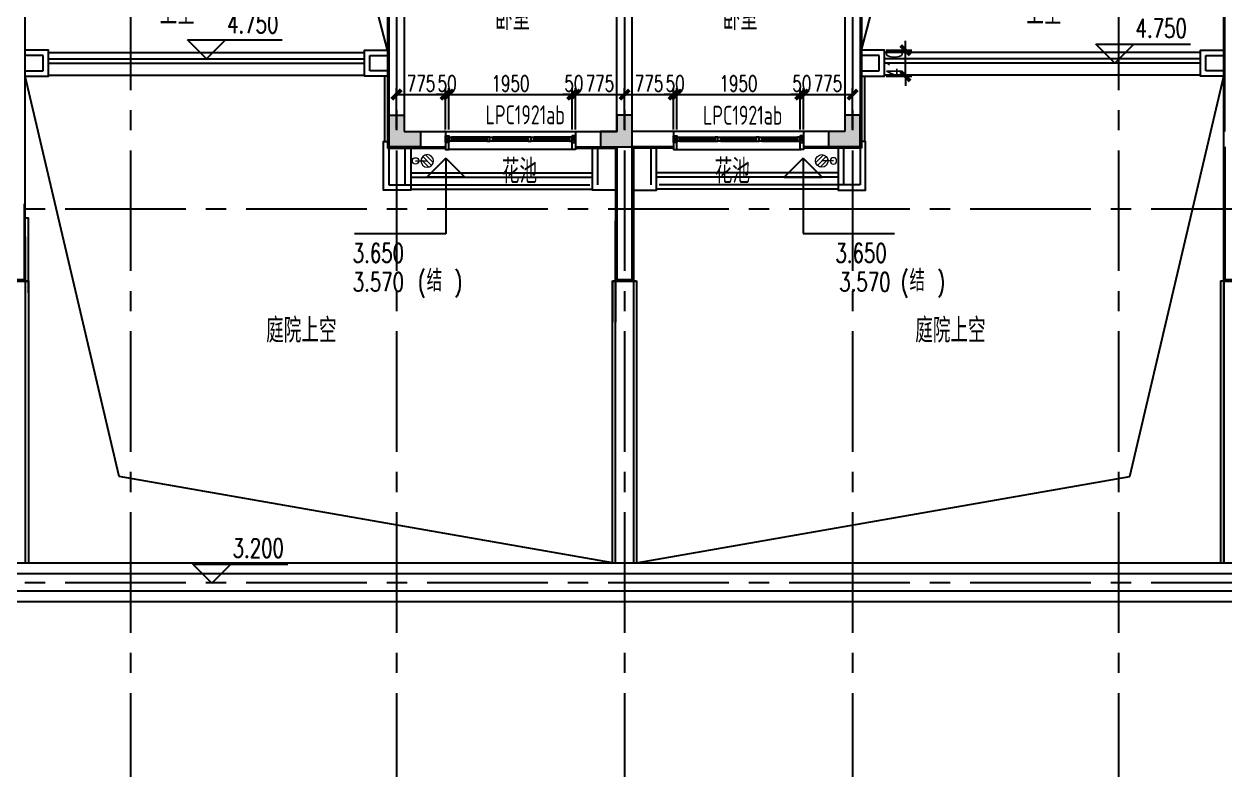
# Model space of a CAD drawing. Extents: x 296441 to 853063, y 459050 to 1117990.
# Drawn here: x 620218 to 639178, y 638295 to 650189 of the extents above; entities that cross this region are included whole.
import ezdxf

# ---------------------------------------------------------------- set-up
doc = ezdxf.new("R2010")
doc.units = 0
doc.header["$LTSCALE"] = 1000
for name, pattern in [('14-GRID$0$CENTER2', [28.575, 19.05, -3.175, 3.175, -3.175]), ('E1-FL02$0$HIDDEN2', [4.7625, 3.175, -1.5875]), ('E2-E3-FL02$0$E1-FL02$0$HIDDEN2', [4.7625, 3.175, -1.5875])]:
    doc.linetypes.add(name, pattern=pattern)
for name, color, linetype in [('0-COL-H1', 170, 'Continuous'), ('14-GRID$0$G-GRID', 9, '14-GRID$0$CENTER2'), ('14-PLAN-BS01-P$0$A-ANNO-LEVL', 3, 'Continuous'), ('14-PLAN-FL02-P$0$A-OVLK', 140, 'Continuous'), ('14-PLAN-FL02-P$0$A-WALL', 1, 'Continuous'), ('20-PLAN-FL02-P$0$A-HOLE', 211, 'Continuous'), ('20-PLAN-FL02-P$0$A-OVLK', 140, 'Continuous'), ('DIM_ELEV', 3, 'Continuous'), ('DIM_SYMB', 3, 'Continuous'), ('DZ-TEXT-FL01$0$A-ROOM-IDEN', 4, 'Continuous'), ('E-TEXT-BS01-MI-14$0$A-WIND-IDEN', 33, 'Continuous'), ('E1-FL02$0$A-ELEV-HDDN', 161, 'E1-FL02$0$HIDDEN2'), ('E1-FL02$0$A-OVLK', 140, 'Continuous'), ('E1-FL02$0$AUDIT_I_171201172723-2', 140, 'Continuous'), ('E2-E3-FL01$0$E1-FL01$0$A-ANNO-ARRW', 2, 'Continuous'), ('E2-E3-FL02$0$A-WALL', 1, 'Continuous'), ('E2-E3-FL02$0$E1-FL02$0$A-ELEV-HDDN', 161, 'E2-E3-FL02$0$E1-FL02$0$HIDDEN2'), ('E2-E3-FL02$0$E1-FL02$0$A-HOLE', 211, 'Continuous'), ('E2-E3-FL02$0$E1-FL02$0$A-HRAL', 5, 'Continuous'), ('E2-E3-FL02$0$E1-FL02$0$A-OVLK', 140, 'Continuous'), ('E2-E3-FL02$0$E1-FL02$0$A-SECT-WIND', 155, 'Continuous'), ('E2-E3-FL02$0$E1-FL02$0$A-SECT-WOOD', 17, 'Continuous'), ('E2-E3-FL02$0$E1-FL02$0$A-WALL', 1, 'Continuous'), ('E2-E3-FL02$0$E1-FL02$0$A-WALL-FNSH', 6, 'Continuous'), ('E2-E3-FL02$0$E1-FL02$0$G-XREF', 2, 'Continuous'), ('E2-E3-FL02$0$menchuangtao1$0$A-DETL-STONE', 42, 'Continuous'), ('E2-E3-FL02$0$menchuangtao1$0$A-WALL', 1, 'Continuous'), ('E2-E3-FL02$0$menchuangtao1$0$A_CUR_FRAME', 112, 'Continuous'), ('E4-FL02$0$A-OVLK', 140, 'Continuous'), ('E4-FL02$0$A-WALL-FNSH', 6, 'Continuous'), ('E_OTHER', 7, 'Continuous'), ('G1-FL02$0$A-OVLK', 140, 'Continuous'), ('PUB_TEXT', 7, 'Continuous'), ('ZT1_Dim---标注---PM、LM、DY、JD', 252, 'Continuous')]:
    doc.layers.add(name, color=color, linetype=linetype)
doc.layers.add('E1-FL02$0$P-SEWG-EQPM', color=4, linetype='Continuous', lineweight=0)
doc.layers.add('问题注释', color=6, linetype='Continuous', plot=False)
doc.styles.add('_TCH_DIM', font='SIMPLEX', dxfattribs={"bigfont": 'GBCBIG'})
doc.styles.add('E1-FL02$0$hz', font='simplex', dxfattribs={"width": 0.7, "bigfont": 'hztxt'})
doc.styles.get("Standard").update_dxf_attribs({"font": 'gbenor.shx', "bigfont": 'gbcbig.shx'})
doc.styles.add('ZT-DIMSTYLE', font='ROMANS.shx', dxfattribs={"width": 0.7, "bigfont": 'CHINESE.shx'})
doc.dimstyles.new('ZT-DIM100', dxfattribs={"dimscale": 100, "dimtxt": 2.5, "dimasz": 1.5, "dimexe": 1, "dimexo": 1, "dimgap": 0.5, "dimtad": 1, "dimdec": 0, "dimdsep": 46, "dimtxsty": 'ZT-DIMSTYLE', "dimblk": 'ARCHTICK', "dimcen": 2.5, "dimclrd": 175, "dimclre": 175, "dimclrt": 7, "dimazin": 2, "dimtfac": 1, "dimtix": 1, "dimtmove": 2, "dimatfit": 3, "dimfxl": 0, "dimarcsym": 0})

# ---------------------------------------------------------------- blocks, each defined once
blk = doc.blocks.new('22X')
at = {"layer": 'E2-E3-FL01$0$E1-FL01$0$A-ANNO-ARRW'}
blk.add_lwpolyline([(6069830, 124071, 0, 0, 0), (6069830, 123929, 80, 0, 0), (6069830, 123629, 0, 0, 0)], format="xyseb", dxfattribs=at)
blk.add_lwpolyline([(6069830, 124071), (6069830, 123629)], dxfattribs=at)
blk = doc.blocks.new('224f')
at = {"layer": '14-PLAN-BS01-P$0$A-ANNO-LEVL'}
for p, q in [((824877, 340493), (824577, 340793)), ((824577, 340793), (826073, 340793)), ((824877, 340493), (825177, 340793)), ((827612, 339365), (827312, 339665)), ((827312, 339665), (828808, 339665)), ((827612, 339365), (827912, 339665))]:
    blk.add_line(p, q, dxfattribs=at)
at = {"layer": 'DIM_ELEV'}
for p, q in [((824737, 338983), (824437, 339283)), ((824437, 339283), (825933, 339283)), ((824737, 338983), (825037, 339283)), ((823252, 337864), (822952, 338164)), ((822952, 338164), (824448, 338164)), ((823252, 337864), (823552, 338164)), ((823692, 332469), (823392, 332769)), ((823392, 332769), (824888, 332769)), ((823692, 332469), (823992, 332769)), ((821054, 331197), (820754, 331497)), ((820754, 331497), (822031, 331497)), ((821054, 331197), (821354, 331497)), ((828830, 331584), (828530, 331284)), ((828830, 331584), (829130, 331284)), ((828830, 331584), (828830, 330244)), ((829130, 331284), (828530, 331284)), ((828830, 330244), (827680, 330244)), ((823543, 327963), (823243, 328263)), ((823243, 328263), (824739, 328263)), ((823543, 327963), (823843, 328263)), ((827321, 326394), (827021, 326094)), ((827321, 326394), (827621, 326094)), ((827321, 326394), (827321, 325200)), ((827621, 326094), (827021, 326094)), ((827321, 325200), (825882, 325200))]:
    blk.add_line(p, q, dxfattribs=at)
at = {"layer": 'DIM_SYMB'}
for points in [[(821424, 333231, 0, 0, 0), (821607, 333627, 80, 0, 0), (821732, 333900, 0, 0, 0)], [(821334, 330849, 0, 0, 0), (821123, 330425, 80, 0, 0), (820989, 330156, 0, 0, 0)]]:
    blk.add_lwpolyline(points, format="xyseb", dxfattribs=at)
at = {"layer": 'E1-FL02$0$A-ELEV-HDDN'}
blk.add_lwpolyline([(820683, 327773), (820963, 327773), (820963, 328013), (820683, 328013)], dxfattribs=at)
at = {"layer": 'E1-FL02$0$A-OVLK'}
for p, q in [((829953, 324453), (829953, 323803)), ((829953, 324453), (830003, 324453)), ((829953, 324453), (830003, 324453)), ((829953, 324453), (829953, 323803)), ((830003, 324453), (830003, 323803)), ((830003, 324453), (830003, 323803))]:
    blk.add_line(p, q, dxfattribs=at)
blk.add_lwpolyline([(820683, 327688), (821048, 327688), (821048, 328098), (820683, 328098)], dxfattribs=at)
at = {"layer": 'E1-FL02$0$AUDIT_I_171201172723-2'}
blk.add_line((820933, 340103), (820683, 340103), dxfattribs=at)
for points in [[(820873, 340353), (820873, 340163), (820683, 340163)], [(820933, 340353), (820933, 340103)]]:
    blk.add_lwpolyline(points, dxfattribs=at)
at = {"layer": 'E1-FL02$0$P-SEWG-EQPM'}
blk.add_circle((820778, 340258), 50, dxfattribs=at)
at = {"layer": '0-COL-H1', "color": 130, "insert": (827933, 336871), "char_height": 385.8, "width": 522.77, "attachment_point": 1}
blk.add_mtext('上空', dxfattribs=at)
at = {"layer": 'DZ-TEXT-FL01$0$A-ROOM-IDEN'}
for s, height, p in [('主卫', 385.8, (824885, 338817)), ('上', 386, (827087, 337523)), ('下沉庭院', 385.8, (820884, 336855)), ('男更衣', 385.8, (822986, 336579)), ('女更衣', 385.8, (822986, 335100)), ('下', 386, (827531, 334681)), ('采光井上空', 385.8, (828140, 333412)), ('平屋面', 385.8, (820805, 332363)), ('主卧', 385.8, (824177, 331876)), ('卫', 386, (828462, 331791)), ('上空', 385.8, (822805, 328503)), ('卧室', 385.8, (828097, 328416)), ('花池', 385.8, (828208, 325993)), ('庭院上空', 385.8, (824485, 323479))]:
    blk.add_text(s, height=height, dxfattribs=at).set_placement(p)
at = {"layer": 'E-TEXT-BS01-MI-14$0$A-WIND-IDEN', "color": 2, "width": 0.8}
for s, p in [('LPC2617', (823750, 340384)), ('LPC0617a', (826905, 337862)), ('LPC0617a', (828767, 337862)), ('LPC2826', (823959, 329876)), ('LPC1921ab', (827949, 326928))]:
    blk.add_text(s, height=300, dxfattribs=at).set_placement(p)
for p in [(822052, 338472, 0), (822800, 336353), (822800, 334548), (822071, 332636), (822091, 329988)]:
    blk.add_text('LPC0617a', height=300, rotation=90, dxfattribs=at).set_placement(p)
at = {"layer": 'E-TEXT-BS01-MI-14$0$A-WIND-IDEN', "width": 0.8}
for s, p in [('M0821', (824127, 337343)), ('LC0909', (821102, 334436)), ('LPC0718a', (828828, 332478))]:
    blk.add_text(s, height=300, dxfattribs=at).set_placement(p)
for s, p in [('LPC0718a', (827605, 333074)), ('M0821', (827612, 331098))]:
    blk.add_text(s, height=300, rotation=90, dxfattribs=at).set_placement(p)
at = {"layer": 'PUB_TEXT', "style": '_TCH_DIM', "width": 0.705882}
for s, height, p in [('4.600', 297.5, (825210, 340960)), ('3.670', 297.5, (825003, 339843)), ('3.570', 297.5, (827706, 339770)), ('(', 298, (828736, 339770)), (')', 298, (829312, 339770)), ('3.200', 297.5, (825003, 339388)), ('(', 298, (826033, 339388)), (')', 298, (826609, 339388)), ('3.670', 297.5, (823518, 338724)), ('3.570', 297.5, (823518, 338269)), ('(', 298, (824548, 338269)), (')', 298, (825124, 338269)), ('3.700', 297.5, (823958, 333329)), ('3.570', 297.5, (824018, 332874)), ('(', 298, (824988, 332874)), (')', 298, (825374, 332874)), ('3.570', 297.5, (821161, 331602)), ('(', 298, (822131, 331602)), (')', 298, (822517, 331602)), ('3.670', 297.5, (827650, 329789)), ('3.570', 297.5, (827650, 329334)), ('(', 298, (828677, 329334)), (')', 298, (829253, 329334)), ('4.750', 297.5, (823869, 328368)), ('3.650', 297.5, (825852, 324745)), ('(', 298, (826879, 324290)), (')', 298, (827455, 324290)), ('3.570', 297.5, (825852, 324290))]:
    blk.add_text(s, height=height, dxfattribs=at).set_placement(p)
at = {"layer": 'PUB_TEXT', "style": '_TCH_DIM'}
for p in [(828876, 339770), (826173, 339388), (824688, 338269), (825128, 332874), (822271, 331602), (828817, 329334), (827019, 324290)]:
    blk.add_text('结', height=338, dxfattribs=at).set_placement(p)
at = {"layer": 'PUB_TEXT'}
for p in [(821196, 332849), (821184, 330929)]:
    blk.add_text('2%', height=300, dxfattribs=at).set_placement(p)
blk = doc.blocks.new('yyyyij')
at = {"layer": '14-PLAN-BS01-P$0$A-ANNO-LEVL'}
for p, q in [((753693, 159423), (753393, 159723)), ((753393, 159723), (754889, 159723)), ((753693, 159423), (753993, 159723)), ((750892, 158251), (750592, 158551)), ((750592, 158551), (752088, 158551)), ((750892, 158251), (751192, 158551))]:
    blk.add_line(p, q, dxfattribs=at)
at = {"layer": 'DIM_ELEV'}
for p, q in [((754573, 158003), (754273, 158303)), ((754273, 158303), (755769, 158303)), ((754573, 158003), (754873, 158303)), ((754404, 156887), (754104, 157187)), ((754104, 157187), (755600, 157187)), ((754404, 156887), (754704, 157187)), ((753866, 151321), (753566, 151621)), ((753566, 151621), (755062, 151621)), ((753866, 151321), (754166, 151621)), ((757158, 150278), (756858, 150578)), ((756858, 150578), (758135, 150578)), ((757158, 150278), (757458, 150578)), ((750206, 150514), (749906, 150214)), ((750206, 150514), (750506, 150214)), ((750206, 150514), (750206, 149174)), ((749906, 150214), (750506, 150214)), ((750206, 149174), (751356, 149174)), ((756635, 146823), (756335, 147123)), ((756335, 147123), (757831, 147123)), ((756635, 146823), (756935, 147123)), ((751715, 145325), (751415, 145025)), ((751715, 145325), (752015, 145025)), ((751715, 145325), (751715, 144131)), ((751415, 145025), (752015, 145025)), ((751715, 144131), (753153, 144131))]:
    blk.add_line(p, q, dxfattribs=at)
at = {"layer": 'DIM_SYMB'}
for points in [[(757336, 152174, 0, 0, 0), (757154, 152570, 80, 0, 0), (757029, 152843, 0, 0, 0)], [(757426, 149792, 0, 0, 0), (757724, 149349, 80, 0, 0), (757891, 149100, 0, 0, 0)]]:
    blk.add_lwpolyline(points, format="xyseb", dxfattribs=at)
at = {"layer": '0-COL-H1', "color": 130, "insert": (750726, 155829), "char_height": 385.8, "width": 522.77, "attachment_point": 1}
blk.add_mtext('上空', dxfattribs=at)
at = {"layer": 'DZ-TEXT-FL01$0$A-ROOM-IDEN'}
for s, height, p in [('主卫', 385.8, (753813, 157480)), ('上', 386, (751710, 156454)), ('下沉庭院', 385.8, (757096, 155786)), ('男更衣', 385.8, (755326, 155342)), ('女更衣', 385.8, (755326, 153871)), ('下', 386, (751288, 153611)), ('采光井上空', 385.8, (749555, 152343)), ('平屋面', 385.8, (757440, 151294)), ('卫', 386, (750335, 150721)), ('主卧', 385.8, (754348, 150807)), ('卧室', 385.8, (750441, 147347)), ('上空', 385.8, (755236, 147433)), ('花池', 385.8, (750318, 144924)), ('庭院上空', 385.8, (753483, 142410))]:
    blk.add_text(s, height=height, dxfattribs=at).set_placement(p)
at = {"layer": 'E-TEXT-BS01-MI-14$0$A-WIND-IDEN', "color": 2, "width": 0.8}
for s, p in [('LPC2617', (754271, 159290)), ('LPC0617a', (749175, 156840)), ('LPC0617a', (751145, 156821)), ('LPC2826', (753977, 148789)), ('LPC1921ab', (750133, 145852))]:
    blk.add_text(s, height=300, dxfattribs=at).set_placement(p)
for p in [(757194, 157697, 0), (756554, 155212), (756554, 153504), (756505, 151523), (756525, 149053)]:
    blk.add_text('LPC0617a', height=300, rotation=90, dxfattribs=at).set_placement(p)
at = {"layer": 'E-TEXT-BS01-MI-14$0$A-WIND-IDEN', "width": 0.8}
for s, p in [('M0821', (754194, 156175)), ('LC0909', (757181, 153377)), ('LPC0718a', (749247, 151403))]:
    blk.add_text(s, height=300, dxfattribs=at).set_placement(p)
for s, p in [('LPC0718a', (751795, 151900)), ('M0821', (751808, 150011))]:
    blk.add_text(s, height=300, rotation=90, dxfattribs=at).set_placement(p)
at = {"layer": 'PUB_TEXT', "style": '_TCH_DIM', "width": 0.705882}
for s, height, p in [('4.600', 297.5, (754127, 159828)), ('3.670', 297.5, (754839, 158863)), ('3.570', 297.5, (751326, 158656)), ('(', 298, (752356, 158656)), (')', 298, (752932, 158656)), ('3.200', 297.5, (754839, 158408)), ('(', 298, (755869, 158408)), (')', 298, (756445, 158408)), ('3.670', 297.5, (754670, 157747)), ('3.570', 297.5, (754670, 157292)), ('(', 298, (755700, 157292)), (')', 298, (756275, 157292)), ('3.700', 297.5, (754132, 152181)), ('(', 298, (755162, 151726)), (')', 298, (755548, 151726)), ('3.570', 297.5, (754192, 151726)), ('3.570', 297.5, (757265, 150683)), ('(', 298, (758235, 150683)), (')', 298, (758621, 150683)), ('3.670', 297.5, (750426, 148719)), ('3.570', 297.5, (750486, 148264)), ('(', 298, (751456, 148264)), (')', 298, (752031, 148264)), ('4.750', 297.5, (756961, 147228)), ('3.650', 297.5, (752223, 143676)), ('(', 298, (753253, 143221)), (')', 298, (753829, 143221)), ('3.570', 297.5, (752283, 143221))]:
    blk.add_text(s, height=height, dxfattribs=at).set_placement(p)
at = {"layer": 'PUB_TEXT', "style": '_TCH_DIM'}
for p in [(752496, 158656), (756009, 158408), (755840, 157292), (755302, 151726), (758375, 150683), (751596, 148264), (753393, 143221)]:
    blk.add_text('结', height=338, dxfattribs=at).set_placement(p)
at = {"layer": 'PUB_TEXT'}
for p in [(757183, 151793), (757186, 149866)]:
    blk.add_text('2%', height=300, dxfattribs=at).set_placement(p)
blk = doc.blocks.new('G1二层')
at = {"layer": '14-PLAN-FL02-P$0$A-OVLK'}
for p, q in [((757098, 322895), (756718, 322895)), ((757048, 322895), (757048, 322535)), ((757098, 322895), (757098, 322535))]:
    blk.add_line(p, q, dxfattribs=at)
at = {"layer": '14-PLAN-FL02-P$0$A-WALL'}
blk.add_lwpolyline([(757028, 324115), (757028, 322915), (756788, 322915), (756788, 323915)], dxfattribs=at)
at = {"layer": 'E4-FL02$0$A-OVLK'}
for p, q in [((757048, 322895), (757098, 322895)), ((757048, 322895), (757048, 322245)), ((757098, 322895), (757098, 322245))]:
    blk.add_line(p, q, dxfattribs=at)
at = {"layer": 'E4-FL02$0$A-WALL-FNSH'}
for p, q in [((757048, 322895), (757048, 332495)), ((756768, 322895), (757048, 322895))]:
    blk.add_line(p, q, dxfattribs=at)
at = {"layer": 'G1-FL02$0$A-OVLK'}
for p in [(757048, 323895), (757098, 322709)]:
    blk.add_line(p, (757098, 323895), dxfattribs=at)
blk = doc.blocks.new('E2-E3-FL02$0$menchuangtao1')
at = {"layer": 'E2-E3-FL02$0$menchuangtao1$0$A-DETL-STONE'}
blk.add_lwpolyline([(-10, -52), (-10, -159, -0.471625), (-15, -162, -0.528396), (-19, -165, 0.241692), (-51, -165, -0.528396), (-55, -162, -0.471625), (-60, -159), (-60, -52)], format="xyb", close=True, dxfattribs=at)
at = {"layer": 'E2-E3-FL02$0$menchuangtao1$0$A-WALL'}
for p, q in [((-10, 120), (-10, -120)), ((-10, 120), (10, 120)), ((-10, -120), (10, -120))]:
    blk.add_line(p, q, dxfattribs=at)
at = {"layer": 'E2-E3-FL02$0$menchuangtao1$0$A_CUR_FRAME'}
for p, q in [((-60, -52), (-10, 52)), ((-60, 52), (-10, -52))]:
    blk.add_line(p, q, dxfattribs=at)
blk.add_lwpolyline([(-10, -52), (-10, 52), (-60, 52), (-60, -52)], close=True, dxfattribs=at)
blk = doc.blocks.new('*U155')
at = {"layer": 'E2-E3-FL02$0$E1-FL02$0$A-SECT-WIND'}
for p, q in [((45, 32.5), (605, 32.5)), ((60, 15), (590, 15)), ((45, -32.5), (605, -32.5)), ((60, -15), (590, -15))]:
    blk.add_line(p, q, dxfattribs=at)
at = {"layer": 'E2-E3-FL02$0$E1-FL02$0$A-SECT-WOOD'}
for points in [[(0, 32.5), (45, 32.5), (45, -32.5), (0, -32.5)], [(60, 15), (60, -15), (45, -15), (45, 15)], [(590, 15), (590, -15), (605, -15), (605, 15)], [(650, 32.5), (605, 32.5), (605, -32.5), (650, -32.5)]]:
    blk.add_lwpolyline(points, close=True, dxfattribs=at)
blk = doc.blocks.new('E1-FL02$0$$PS001_0')
for p, q in [((-0.485, -0.123), (0.123, 0.485)), ((-0.354, -0.354), (0.354, 0.354)), ((-0.118, -0.486), (0.486, 0.118))]:
    blk.add_line(p, q)
blk.add_circle((0, 0), 0.5)
at = {"style": 'E1-FL02$0$hz', "width": 0.7, "flags": 1}
for tag, p in [('UNIT', (0, 0)), ('SPEC', (0, -0.002)), ('WHAT', (0, -0.003))]:
    blk.add_attdef(tag, p, '', height=0.001, dxfattribs=at)
blk = doc.blocks.new('FF12')
at = {"layer": 'E1-FL02$0$P-SEWG-EQPM'}
blk.add_line((670145, 94883), (670331, 94883), dxfattribs=at)
blk.add_circle((670147, 94883), 50, dxfattribs=at)
at = {"layer": 'E2-E3-FL02$0$A-WALL'}
for p, q in [((672671, 95345), (673326, 95345)), ((672671, 95105), (673326, 95105))]:
    blk.add_line(p, q, dxfattribs=at)
at = {"layer": 'E2-E3-FL02$0$E1-FL02$0$A-ELEV-HDDN'}
for p, q in [((669986, 94505), (669986, 95085)), ((673026, 94505), (673026, 95085))]:
    blk.add_line(p, q, dxfattribs=at)
for points in [[(663986, 96305), (664266, 96305), (664266, 96545), (663986, 96545)], [(669726, 96305), (669426, 96305), (669426, 96545), (669706, 96545)], [(669726, 95105), (669726, 94505), (673326, 94505)]]:
    blk.add_lwpolyline(points, dxfattribs=at)
at = {"layer": 'E2-E3-FL02$0$E1-FL02$0$A-HOLE'}
blk.add_lwpolyline([(669706, 96630), (669406, 97787), (663986, 98105)], dxfattribs=at)
at = {"layer": 'E2-E3-FL02$0$E1-FL02$0$A-HRAL'}
for p, q in [((664351, 96495), (669341, 96495)), ((664351, 96425), (669341, 96425)), ((670071, 94695), (672941, 94695)), ((670071, 94625), (672941, 94625))]:
    blk.add_line(p, q, dxfattribs=at)
at = {"layer": 'E2-E3-FL02$0$E1-FL02$0$A-OVLK'}
for p, q in [((664351, 96596), (669341, 96596)), ((664351, 96235), (669341, 96235)), ((669656, 96220), (669656, 95190)), ((670611, 95345), (672681, 95345)), ((672629, 95060), (670663, 95060)), ((673256, 92985), (673306, 92985)), ((673256, 92985), (673256, 92335)), ((673306, 92985), (673256, 92985)), ((673256, 92985), (673256, 92335)), ((673306, 92985), (673306, 92335)), ((673306, 92985), (673306, 92335)), ((673586, 92985), (673636, 92985)), ((673586, 92985), (673586, 92335)), ((673636, 92985), (673636, 92335))]:
    blk.add_line(p, q, dxfattribs=at)
for points in [[(663986, 96220), (664351, 96220), (664351, 96630), (663986, 96630)], [(669706, 96220), (669341, 96220), (669341, 96630), (669706, 96630)], [(670071, 95085), (670071, 94420), (669641, 94420), (669641, 95190), (669706, 95190)], [(673306, 94420), (672941, 94420), (672941, 95085)], [(670071, 94435), (672941, 94435)]]:
    blk.add_lwpolyline(points, dxfattribs=at)
at = {"layer": 'E2-E3-FL02$0$E1-FL02$0$A-WALL'}
for p, q in [((673326, 95345), (673326, 99305)), ((673566, 95345), (673566, 99305)), ((669966, 98345), (669966, 95345)), ((669726, 98105), (669726, 95105)), ((669966, 95345), (670611, 95345)), ((672681, 95345), (673326, 95345)), ((669726, 95105), (670611, 95105)), ((672681, 95105), (673326, 95105))]:
    blk.add_line(p, q, dxfattribs=at)
for points in [[(673326, 95105), (673326, 93005), (673566, 93005), (673566, 95105)], [(673566, 95105), (673566, 93005), (673326, 93005), (673326, 95105)]]:
    blk.add_lwpolyline(points, dxfattribs=at)
at = {"layer": 'E2-E3-FL02$0$E1-FL02$0$A-WALL-FNSH'}
for p, q in [((669706, 98085), (669706, 95085)), ((669706, 95085), (670621, 95085)), ((672671, 95085), (673306, 95085)), ((673306, 95085), (673306, 94125)), ((673306, 94885), (673306, 92985)), ((673306, 94885), (673306, 92985)), ((673306, 92985), (673586, 92985)), ((673586, 92985), (673306, 92985))]:
    blk.add_line(p, q, dxfattribs=at)
at = {"layer": 'E1-FL02$0$P-SEWG-EQPM', "xscale": -200, "yscale": 200, "zscale": 200}
blk.add_blockref('E1-FL02$0$$PS001_0', (670331, 94883), dxfattribs=at)
at = {"layer": 'E2-E3-FL02$0$E1-FL02$0$G-XREF', "extrusion": (0, 0, -1), "zscale": -1}
for name, p in [('E2-E3-FL02$0$menchuangtao1', (-670611, 95225)), ('*U155', (-671321, 95225)), ('*U155', (-671971, 95225)), ('*U155', (-672621, 95225))]:
    blk.add_blockref(name, p, dxfattribs=at)
at = {"layer": 'E2-E3-FL02$0$E1-FL02$0$G-XREF'}
blk.add_blockref('E2-E3-FL02$0$menchuangtao1', (672681, 95225), dxfattribs=at)
blk = doc.blocks.new('_ArchTick')
at = {"color": 0, "linetype": 'ByBlock', "const_width": 0.4}
blk.add_lwpolyline([(-0.5, -0.5), (0.5, 0.5)], dxfattribs=at)
blk = doc.blocks.new('*D1019')
at = {"layer": 'Defpoints', "color": 0, "ltscale": 1000, "transparency": 16777216}
for p in [(633298, 649074), (632523, 648422), (633298, 648422)]:
    blk.add_point(p, dxfattribs=at)
at = {"layer": 'ZT1_Dim---标注---PM、LM、DY、JD', "color": 175, "linetype": 'ByBlock', "lineweight": -2, "ltscale": 1000, "transparency": 16777216}
for p, q in [((632523, 648522), (632523, 649174)), ((632523, 649074), (633298, 649074)), ((633298, 648522), (633298, 649174))]:
    blk.add_line(p, q, dxfattribs=at)
at = {"layer": 'ZT1_Dim---标注---PM、LM、DY、JD', "color": 175, "lineweight": -2, "ltscale": 1000, "transparency": 16777216, "xscale": 150, "yscale": 150, "zscale": 150, "rotation": 180}
blk.add_blockref('_ArchTick', (632523, 649074), dxfattribs=at)
at = {"layer": 'ZT1_Dim---标注---PM、LM、DY、JD', "color": 175, "lineweight": -2, "ltscale": 1000, "transparency": 16777216, "xscale": 150, "yscale": 150, "zscale": 150}
blk.add_blockref('_ArchTick', (633298, 649074), dxfattribs=at)
at = {"layer": 'ZT1_Dim---标注---PM、LM、DY、JD', "color": 7, "ltscale": 1000, "transparency": 16777216, "insert": (632911, 649249), "char_height": 250, "attachment_point": 5, "style": 'ZT-DIMSTYLE'}
blk.add_mtext('775', dxfattribs=at)
blk = doc.blocks.new('*D1020')
at = {"layer": 'Defpoints', "color": 0, "ltscale": 1000, "transparency": 16777216}
for p in [(632523, 649074), (632473, 648422), (632523, 648422)]:
    blk.add_point(p, dxfattribs=at)
at = {"layer": 'ZT1_Dim---标注---PM、LM、DY、JD', "color": 175, "linetype": 'ByBlock', "lineweight": -2, "ltscale": 1000, "transparency": 16777216}
for p, q in [((632473, 649074), (632323, 649074)), ((632473, 648522), (632473, 649174)), ((632473, 649074), (632523, 649074)), ((632523, 648522), (632523, 649174)), ((632523, 649074), (632673, 649074))]:
    blk.add_line(p, q, dxfattribs=at)
at = {"layer": 'ZT1_Dim---标注---PM、LM、DY、JD', "color": 175, "lineweight": -2, "ltscale": 1000, "transparency": 16777216, "xscale": 150, "yscale": 150, "zscale": 150}
blk.add_blockref('_ArchTick', (632473, 649074), dxfattribs=at)
at = {"layer": 'ZT1_Dim---标注---PM、LM、DY、JD', "color": 175, "lineweight": -2, "ltscale": 1000, "transparency": 16777216, "xscale": 150, "yscale": 150, "zscale": 150, "rotation": 180}
blk.add_blockref('_ArchTick', (632523, 649074), dxfattribs=at)
at = {"layer": 'ZT1_Dim---标注---PM、LM、DY、JD', "color": 7, "ltscale": 1000, "transparency": 16777216, "insert": (632498, 649249), "char_height": 250, "attachment_point": 5, "style": 'ZT-DIMSTYLE'}
blk.add_mtext('50', dxfattribs=at)
blk = doc.blocks.new('*D1021')
at = {"layer": 'Defpoints', "color": 0, "ltscale": 1000, "transparency": 16777216}
for p in [(632473, 649074), (630523, 648422), (632473, 648422)]:
    blk.add_point(p, dxfattribs=at)
at = {"layer": 'ZT1_Dim---标注---PM、LM、DY、JD', "color": 175, "linetype": 'ByBlock', "lineweight": -2, "ltscale": 1000, "transparency": 16777216}
for p, q in [((630523, 648522), (630523, 649174)), ((630523, 649074), (632473, 649074)), ((632473, 648522), (632473, 649174))]:
    blk.add_line(p, q, dxfattribs=at)
at = {"layer": 'ZT1_Dim---标注---PM、LM、DY、JD', "color": 175, "lineweight": -2, "ltscale": 1000, "transparency": 16777216, "xscale": 150, "yscale": 150, "zscale": 150, "rotation": 180}
blk.add_blockref('_ArchTick', (630523, 649074), dxfattribs=at)
at = {"layer": 'ZT1_Dim---标注---PM、LM、DY、JD', "color": 175, "lineweight": -2, "ltscale": 1000, "transparency": 16777216, "xscale": 150, "yscale": 150, "zscale": 150}
blk.add_blockref('_ArchTick', (632473, 649074), dxfattribs=at)
at = {"layer": 'ZT1_Dim---标注---PM、LM、DY、JD', "color": 7, "ltscale": 1000, "transparency": 16777216, "insert": (631498, 649249), "char_height": 250, "attachment_point": 5, "style": 'ZT-DIMSTYLE'}
blk.add_mtext('1950', dxfattribs=at)
blk = doc.blocks.new('*D1022')
at = {"layer": 'Defpoints', "color": 0, "ltscale": 1000, "transparency": 16777216}
for p in [(630523, 649074), (630473, 648422), (630523, 648422)]:
    blk.add_point(p, dxfattribs=at)
at = {"layer": 'ZT1_Dim---标注---PM、LM、DY、JD', "color": 175, "linetype": 'ByBlock', "lineweight": -2, "ltscale": 1000, "transparency": 16777216}
for p, q in [((630473, 649074), (630323, 649074)), ((630473, 648522), (630473, 649174)), ((630473, 649074), (630523, 649074)), ((630523, 648522), (630523, 649174)), ((630523, 649074), (630673, 649074))]:
    blk.add_line(p, q, dxfattribs=at)
at = {"layer": 'ZT1_Dim---标注---PM、LM、DY、JD', "color": 175, "lineweight": -2, "ltscale": 1000, "transparency": 16777216, "xscale": 150, "yscale": 150, "zscale": 150}
blk.add_blockref('_ArchTick', (630473, 649074), dxfattribs=at)
at = {"layer": 'ZT1_Dim---标注---PM、LM、DY、JD', "color": 175, "lineweight": -2, "ltscale": 1000, "transparency": 16777216, "xscale": 150, "yscale": 150, "zscale": 150, "rotation": 180}
blk.add_blockref('_ArchTick', (630523, 649074), dxfattribs=at)
at = {"layer": 'ZT1_Dim---标注---PM、LM、DY、JD', "color": 7, "ltscale": 1000, "transparency": 16777216, "insert": (630498, 649249), "char_height": 250, "attachment_point": 5, "style": 'ZT-DIMSTYLE'}
blk.add_mtext('50', dxfattribs=at)
blk = doc.blocks.new('*D1023')
at = {"layer": 'Defpoints', "color": 0, "ltscale": 1000, "transparency": 16777216}
for p in [(630473, 649074), (629698, 648422), (630473, 648422)]:
    blk.add_point(p, dxfattribs=at)
at = {"layer": 'ZT1_Dim---标注---PM、LM、DY、JD', "color": 175, "linetype": 'ByBlock', "lineweight": -2, "ltscale": 1000, "transparency": 16777216}
for p, q in [((629698, 648522), (629698, 649174)), ((629698, 649074), (630473, 649074)), ((630473, 648522), (630473, 649174))]:
    blk.add_line(p, q, dxfattribs=at)
at = {"layer": 'ZT1_Dim---标注---PM、LM、DY、JD', "color": 175, "lineweight": -2, "ltscale": 1000, "transparency": 16777216, "xscale": 150, "yscale": 150, "zscale": 150, "rotation": 180}
blk.add_blockref('_ArchTick', (629698, 649074), dxfattribs=at)
at = {"layer": 'ZT1_Dim---标注---PM、LM、DY、JD', "color": 175, "lineweight": -2, "ltscale": 1000, "transparency": 16777216, "xscale": 150, "yscale": 150, "zscale": 150}
blk.add_blockref('_ArchTick', (630473, 649074), dxfattribs=at)
at = {"layer": 'ZT1_Dim---标注---PM、LM、DY、JD', "color": 7, "ltscale": 1000, "transparency": 16777216, "insert": (630086, 649249), "char_height": 250, "attachment_point": 5, "style": 'ZT-DIMSTYLE'}
blk.add_mtext('775', dxfattribs=at)
blk = doc.blocks.new('*D1024')
at = {"layer": 'Defpoints', "color": 0, "ltscale": 1000, "transparency": 16777216}
for p in [(629698, 649074), (628923, 648422), (629698, 648422)]:
    blk.add_point(p, dxfattribs=at)
at = {"layer": 'ZT1_Dim---标注---PM、LM、DY、JD', "color": 175, "linetype": 'ByBlock', "lineweight": -2, "ltscale": 1000, "transparency": 16777216}
for p, q in [((628923, 648522), (628923, 649174)), ((628923, 649074), (629698, 649074)), ((629698, 648522), (629698, 649174))]:
    blk.add_line(p, q, dxfattribs=at)
at = {"layer": 'ZT1_Dim---标注---PM、LM、DY、JD', "color": 175, "lineweight": -2, "ltscale": 1000, "transparency": 16777216, "xscale": 150, "yscale": 150, "zscale": 150, "rotation": 180}
blk.add_blockref('_ArchTick', (628923, 649074), dxfattribs=at)
at = {"layer": 'ZT1_Dim---标注---PM、LM、DY、JD', "color": 175, "lineweight": -2, "ltscale": 1000, "transparency": 16777216, "xscale": 150, "yscale": 150, "zscale": 150}
blk.add_blockref('_ArchTick', (629698, 649074), dxfattribs=at)
at = {"layer": 'ZT1_Dim---标注---PM、LM、DY、JD', "color": 7, "ltscale": 1000, "transparency": 16777216, "insert": (629311, 649249), "char_height": 250, "attachment_point": 5, "style": 'ZT-DIMSTYLE'}
blk.add_mtext('775', dxfattribs=at)
blk = doc.blocks.new('*D1025')
at = {"layer": 'Defpoints', "color": 0, "ltscale": 1000, "transparency": 16777216}
for p in [(628923, 649074), (628873, 648422), (628923, 648422)]:
    blk.add_point(p, dxfattribs=at)
at = {"layer": 'ZT1_Dim---标注---PM、LM、DY、JD', "color": 175, "linetype": 'ByBlock', "lineweight": -2, "ltscale": 1000, "transparency": 16777216}
for p, q in [((628873, 649074), (628723, 649074)), ((628873, 648522), (628873, 649174)), ((628873, 649074), (628923, 649074)), ((628923, 648522), (628923, 649174)), ((628923, 649074), (629073, 649074))]:
    blk.add_line(p, q, dxfattribs=at)
at = {"layer": 'ZT1_Dim---标注---PM、LM、DY、JD', "color": 175, "lineweight": -2, "ltscale": 1000, "transparency": 16777216, "xscale": 150, "yscale": 150, "zscale": 150}
blk.add_blockref('_ArchTick', (628873, 649074), dxfattribs=at)
at = {"layer": 'ZT1_Dim---标注---PM、LM、DY、JD', "color": 175, "lineweight": -2, "ltscale": 1000, "transparency": 16777216, "xscale": 150, "yscale": 150, "zscale": 150, "rotation": 180}
blk.add_blockref('_ArchTick', (628923, 649074), dxfattribs=at)
at = {"layer": 'ZT1_Dim---标注---PM、LM、DY、JD', "color": 7, "ltscale": 1000, "transparency": 16777216, "insert": (628898, 649249), "char_height": 250, "attachment_point": 5, "style": 'ZT-DIMSTYLE'}
blk.add_mtext('50', dxfattribs=at)
blk = doc.blocks.new('*D1026')
at = {"layer": 'Defpoints', "color": 0, "ltscale": 1000, "transparency": 16777216}
for p in [(628873, 649074), (626923, 648422), (628873, 648422)]:
    blk.add_point(p, dxfattribs=at)
at = {"layer": 'ZT1_Dim---标注---PM、LM、DY、JD', "color": 175, "linetype": 'ByBlock', "lineweight": -2, "ltscale": 1000, "transparency": 16777216}
for p, q in [((626923, 648522), (626923, 649174)), ((626923, 649074), (628873, 649074)), ((628873, 648522), (628873, 649174))]:
    blk.add_line(p, q, dxfattribs=at)
at = {"layer": 'ZT1_Dim---标注---PM、LM、DY、JD', "color": 175, "lineweight": -2, "ltscale": 1000, "transparency": 16777216, "xscale": 150, "yscale": 150, "zscale": 150, "rotation": 180}
blk.add_blockref('_ArchTick', (626923, 649074), dxfattribs=at)
at = {"layer": 'ZT1_Dim---标注---PM、LM、DY、JD', "color": 175, "lineweight": -2, "ltscale": 1000, "transparency": 16777216, "xscale": 150, "yscale": 150, "zscale": 150}
blk.add_blockref('_ArchTick', (628873, 649074), dxfattribs=at)
at = {"layer": 'ZT1_Dim---标注---PM、LM、DY、JD', "color": 7, "ltscale": 1000, "transparency": 16777216, "insert": (627898, 649249), "char_height": 250, "attachment_point": 5, "style": 'ZT-DIMSTYLE'}
blk.add_mtext('1950', dxfattribs=at)
blk = doc.blocks.new('*D1027')
at = {"layer": 'Defpoints', "color": 0, "ltscale": 1000, "transparency": 16777216}
for p in [(626923, 649074), (626873, 648422), (626923, 648422)]:
    blk.add_point(p, dxfattribs=at)
at = {"layer": 'ZT1_Dim---标注---PM、LM、DY、JD', "color": 175, "linetype": 'ByBlock', "lineweight": -2, "ltscale": 1000, "transparency": 16777216}
for p, q in [((626873, 649074), (626723, 649074)), ((626873, 648522), (626873, 649174)), ((626873, 649074), (626923, 649074)), ((626923, 648522), (626923, 649174)), ((626923, 649074), (627073, 649074))]:
    blk.add_line(p, q, dxfattribs=at)
at = {"layer": 'ZT1_Dim---标注---PM、LM、DY、JD', "color": 175, "lineweight": -2, "ltscale": 1000, "transparency": 16777216, "xscale": 150, "yscale": 150, "zscale": 150}
blk.add_blockref('_ArchTick', (626873, 649074), dxfattribs=at)
at = {"layer": 'ZT1_Dim---标注---PM、LM、DY、JD', "color": 175, "lineweight": -2, "ltscale": 1000, "transparency": 16777216, "xscale": 150, "yscale": 150, "zscale": 150, "rotation": 180}
blk.add_blockref('_ArchTick', (626923, 649074), dxfattribs=at)
at = {"layer": 'ZT1_Dim---标注---PM、LM、DY、JD', "color": 7, "ltscale": 1000, "transparency": 16777216, "insert": (626898, 649249), "char_height": 250, "attachment_point": 5, "style": 'ZT-DIMSTYLE'}
blk.add_mtext('50', dxfattribs=at)
blk = doc.blocks.new('*D1066')
at = {"layer": 'Defpoints', "color": 0, "ltscale": 1000, "transparency": 16777216}
for p in [(626873, 649074), (626098, 648422), (626873, 648422)]:
    blk.add_point(p, dxfattribs=at)
at = {"layer": 'ZT1_Dim---标注---PM、LM、DY、JD', "color": 175, "linetype": 'ByBlock', "lineweight": -2, "ltscale": 1000, "transparency": 16777216}
for p, q in [((626098, 648522), (626098, 649174)), ((626098, 649074), (626873, 649074)), ((626873, 648522), (626873, 649174))]:
    blk.add_line(p, q, dxfattribs=at)
at = {"layer": 'ZT1_Dim---标注---PM、LM、DY、JD', "color": 175, "lineweight": -2, "ltscale": 1000, "transparency": 16777216, "xscale": 150, "yscale": 150, "zscale": 150, "rotation": 180}
blk.add_blockref('_ArchTick', (626098, 649074), dxfattribs=at)
at = {"layer": 'ZT1_Dim---标注---PM、LM、DY、JD', "color": 175, "lineweight": -2, "ltscale": 1000, "transparency": 16777216, "xscale": 150, "yscale": 150, "zscale": 150}
blk.add_blockref('_ArchTick', (626873, 649074), dxfattribs=at)
at = {"layer": 'ZT1_Dim---标注---PM、LM、DY、JD', "color": 7, "ltscale": 1000, "transparency": 16777216, "insert": (626486, 649249), "char_height": 250, "attachment_point": 5, "style": 'ZT-DIMSTYLE'}
blk.add_mtext('775', dxfattribs=at)
blk = doc.blocks.new('*D1646')
at = {"layer": 'Defpoints', "color": 0, "ltscale": 1000, "transparency": 16777216}
for p in [(633731, 649774), (634133, 649774), (633731, 649364)]:
    blk.add_point(p, dxfattribs=at)
at = {"layer": 'ZT1_Dim---标注---PM、LM、DY、JD', "color": 175, "linetype": 'ByBlock', "lineweight": -2, "ltscale": 1000, "transparency": 16777216}
for p, q in [((633831, 649774), (634233, 649774)), ((634133, 649774), (634133, 649924)), ((634133, 649364), (634133, 649774)), ((633831, 649364), (634233, 649364)), ((634133, 649364), (634133, 649214))]:
    blk.add_line(p, q, dxfattribs=at)
at = {"layer": 'ZT1_Dim---标注---PM、LM、DY、JD', "color": 175, "lineweight": -2, "ltscale": 1000, "transparency": 16777216, "xscale": 150, "yscale": 150, "zscale": 150}
for p, rotation in [((634133, 649774), 270), ((634133, 649364), 90)]:
    blk.add_blockref('_ArchTick', p, dxfattribs=dict(at, rotation=rotation))
at = {"layer": 'ZT1_Dim---标注---PM、LM、DY、JD', "color": 7, "ltscale": 1000, "transparency": 16777216, "insert": (633958, 649569), "char_height": 250, "attachment_point": 5, "rotation": 90, "style": 'ZT-DIMSTYLE'}
blk.add_mtext('410', dxfattribs=at)

msp = doc.modelspace()

# ---------------------------------------------------------------- linework, layer by layer
at = {"layer": '0-COL-H1'}
for p, q in [((625978.5, 648249.5), (625978.5, 648749.5)), ((625978.5, 648749.5), (626218.5, 648749.5)), ((626218.5, 648749.5), (626218.5, 648489.5)), ((633178.5, 648749.5), (633178.5, 648489.5)), ((633418.5, 648749.5), (633178.5, 648749.5)), ((633418.5, 648249.5), (633418.5, 648749.5)), ((626218.5, 648489.5), (626478.5, 648489.5)), ((626478.5, 648489.5), (626478.5, 648249.5)), ((633178.5, 648489.5), (632918.5, 648489.5)), ((632918.5, 648489.5), (632918.5, 648249.5)), ((626478.5, 648249.5), (625978.5, 648249.5)), ((632918.5, 648249.5), (633418.5, 648249.5))]:
    msp.add_line(p, q, dxfattribs=at)
msp.add_lwpolyline([(629578.5, 648749.5), (629578.5, 648489.5), (629318.5, 648489.5), (629318.5, 648249.5), (629818.5, 648249.5), (629818.5, 648749.5)], close=True, dxfattribs=at)
at = {"layer": '0-COL-H1', "color": 254}
for points in [[(626218.5, 648749.5), (625978.5, 648749.5), (626218.5, 648489.5), (625978.5, 648249.5)], [(629578.5, 648749.5), (629818.5, 648749.5), (629578.5, 648489.5), (629818.5, 648249.5)], [(633178.5, 648749.5), (633418.5, 648749.5), (633178.5, 648489.5), (633418.5, 648249.5)], [(626218.5, 648489.5), (625978.5, 648249.5), (626478.5, 648489.5), (626478.5, 648249.5)], [(629578.5, 648489.5), (629818.5, 648249.5), (629318.5, 648489.5), (629318.5, 648249.5)], [(633178.5, 648489.5), (633418.5, 648249.5), (632918.5, 648489.5), (632918.5, 648249.5)]]:
    msp.add_solid(points, dxfattribs=at)
at = {"layer": '14-GRID$0$G-GRID', "color": 8, "ltscale": 0.1}
for p, q in [((621898.5, 671053.2), (621898.5, 638294.8)), ((626098.5, 671053.2), (626098.5, 638294.8)), ((629698.5, 671053.2), (629698.5, 638294.8)), ((633298.5, 671053.2), (633298.5, 638294.8)), ((637498.5, 671053.2), (637498.5, 638294.8)), ((595151, 647269.5), (674432.5, 647269.5)), ((595151, 641369.5), (674432.5, 641369.5))]:
    msp.add_line(p, q, dxfattribs=at)
at = {"layer": '20-PLAN-FL02-P$0$A-HOLE'}
for p, q in [((621721.7, 643040), (620238.5, 649364.4)), ((637675.3, 643040), (639158.5, 649364.4)), ((629508.5, 641679.5), (621721.7, 643040)), ((629888.5, 641679.5), (637675.3, 643040))]:
    msp.add_line(p, q, dxfattribs=at)
at = {"layer": '20-PLAN-FL02-P$0$A-OVLK'}
for p, q in [((629558.5, 641679.5), (629558.5, 647079.5)), ((629838.5, 647079.5), (629838.5, 641679.5)), ((620238.5, 646829.5), (620238.5, 641679.5)), ((620288.5, 646129.5), (620288.5, 641679.5)), ((629508.5, 641679.5), (629508.5, 646129.5)), ((629888.5, 646129.5), (629888.5, 641679.5)), ((597740.7, 641679.5), (669709.3, 641679.5)), ((597680.8, 641509.5), (669709.3, 641509.5)), ((669709.3, 641229.5), (597582.1, 641229.5)), ((669709.3, 641059.5), (597522.2, 641059.5))]:
    msp.add_line(p, q, dxfattribs=at)
at = {"layer": 'DIM_ELEV'}
for p, q in [((623185.9, 641356.3), (622885.9, 641656.3)), ((622885.9, 641656.3), (624381.9, 641656.3)), ((623185.9, 641356.3), (623485.9, 641656.3))]:
    msp.add_line(p, q, dxfattribs=at)
at = {"layer": 'E1-FL02$0$A-OVLK'}
for p, q in [((639108.5, 646129.5), (639108.5, 641679.5)), ((639158.5, 646129.5), (639158.5, 641679.5))]:
    msp.add_line(p, q, dxfattribs=at)
at = {"layer": 'E2-E3-FL02$0$E1-FL02$0$A-OVLK'}
for p, q in [((629838.5, 646129.5), (629838.5, 645479.5)), ((629838.5, 646129.5), (629838.5, 645479.5)), ((629888.5, 646129.5), (629888.5, 645479.5)), ((629888.5, 646129.5), (629888.5, 645479.5))]:
    msp.add_line(p, q, dxfattribs=at)
at = {"layer": '问题注释', "ltscale": 5}
msp.add_line((639158.5, 641679.5), (639158.5, 660209.5), dxfattribs=at)

# ---------------------------------------------------------------- block references
for name, p in [('yyyyij', (-119194.5, 502746)), ('G1二层', (-136809.8, 323234.1, 0)), ('FF12', (-43747.7, 553144)), ('22X', (-5447931.9, 525529.5))]:
    msp.add_blockref(name, p)
at = {"xscale": -1}
for p in [(1303144.7, 553144), (1312744.7, 553144)]:
    msp.add_blockref('FF12', p, dxfattribs=at)
at = {"layer": 'E_OTHER'}
msp.add_blockref('224f', (-200444.3, 321676.7), dxfattribs=at)

# ---------------------------------------------------------------- texts
at = {"layer": 'PUB_TEXT', "style": '_TCH_DIM', "width": 0.705882}
msp.add_text('3.200', height=297.5, dxfattribs=at).set_placement((623511.9, 641761.3))

# ---------------------------------------------------------------- dimensions: what is measured, and where the dimension line sits
at = {"layer": 'ZT1_Dim---标注---PM、LM、DY、JD', "ltscale": 1000}
dim = msp.add_linear_dim(base=(634133.2, 649774.5), p1=(633731.1, 649364.4), p2=(633731.1, 649774.5), angle=90, dimstyle='ZT-DIM100', dxfattribs=at)
dim.commit()
dim.dimension.update_dxf_attribs({"geometry": '*D1646', "text_midpoint": (633958.2, 649569.5)})
for base, p1, p2, picture, middle in [((626873.5, 649073.5), (626098.5, 648422), (626873.5, 648422), '*D1066', (626486, 649248.5)), ((626923.5, 649073.5), (626873.5, 648422), (626923.5, 648422), '*D1027', (626898.5, 649248.5)), ((628873.5, 649073.5), (626923.5, 648422), (628873.5, 648422), '*D1026', (627898.5, 649248.5)), ((628923.5, 649073.5), (628873.5, 648422), (628923.5, 648422), '*D1025', (628898.5, 649248.5)), ((629698.5, 649073.5), (628923.5, 648422), (629698.5, 648422), '*D1024', (629311, 649248.5)), ((630473.5, 649073.5), (629698.5, 648422), (630473.5, 648422), '*D1023', (630086, 649248.5)), ((630523.5, 649073.5), (630473.5, 648422), (630523.5, 648422), '*D1022', (630498.5, 649248.5)), ((632473.5, 649073.5), (630523.5, 648422), (632473.5, 648422), '*D1021', (631498.5, 649248.5)), ((632523.5, 649073.5), (632473.5, 648422), (632523.5, 648422), '*D1020', (632498.5, 649248.5)), ((633298.5, 649073.5), (632523.5, 648422), (633298.5, 648422), '*D1019', (632911, 649248.5))]:
    dim = msp.add_linear_dim(base=base, p1=p1, p2=p2, dimstyle='ZT-DIM100', dxfattribs=at)
    dim.commit()
    dim.dimension.update_dxf_attribs({"geometry": picture, "text_midpoint": middle})

doc.saveas('drawing.dxf')
